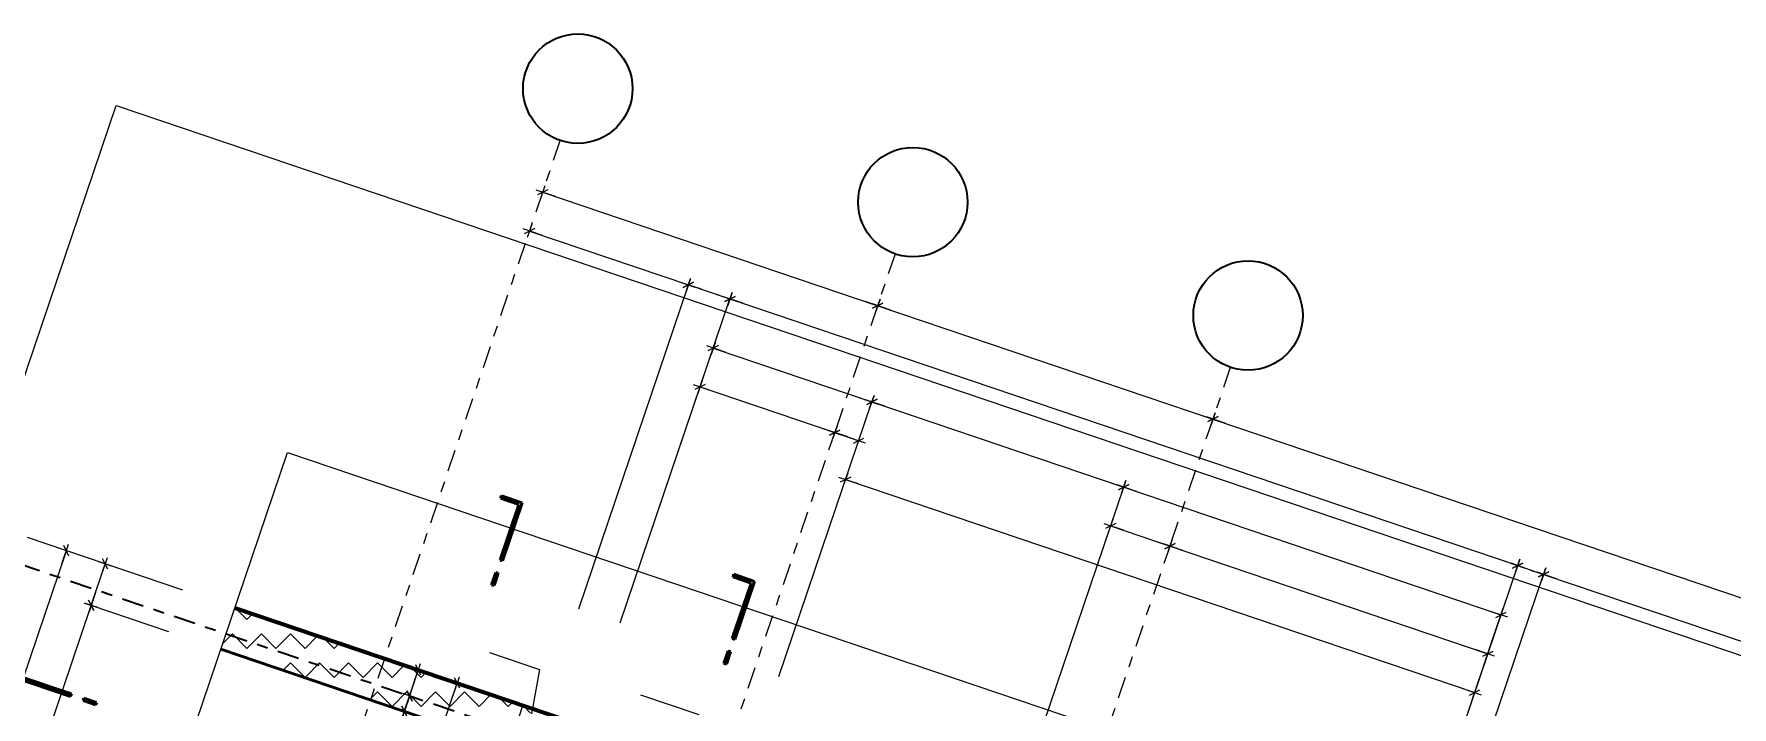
# Model space of a CAD drawing. Header units: metres. Extents: x 2661608 to 2661648.6, y 1209464.3 to 1209501.1.
# Drawn here: x 2661615.77 to 2661631.29, y 1209494.92 to 1209501.07 of the extents above; entities that cross this region are included whole.
import ezdxf

# ---------------------------------------------------------------- set-up
doc = ezdxf.new("R2010")
doc.units = ezdxf.units.M
for name, pattern in [('AUSGEZOGEN', [0]), ('GETRENNT2_S6', [0.3, 0.2, -0.1]), ('PHANTOM2_S8', [0.3, 0.2, -0.05, 0, -0.05]), ('STRICHLINIE_S4', [0.1, 0.05, -0.05])]:
    doc.linetypes.add(name, pattern=pattern)
for name, color, linetype, lineweight in [('TB_639', 7, 'AUSGEZOGEN', 25), ('TB_641', 7, 'AUSGEZOGEN', 25), ('TB_642', 7, 'AUSGEZOGEN', 25), ('TB_643', 7, 'AUSGEZOGEN', 25), ('TB_646', 7, 'AUSGEZOGEN', 25), ('TB_649', 7, 'AUSGEZOGEN', 25), ('TB_651', 7, 'AUSGEZOGEN', 25)]:
    doc.layers.add(name, color=color, linetype=linetype, lineweight=lineweight)

msp = doc.modelspace()

# ---------------------------------------------------------------- linework, layer by layer
at = {"color": 0, "linetype": 'ByBlock', "lineweight": -2}
for p, q in [((2661620.539, 1209499.584), (2661620.361, 1209499.644)), ((2661620.468, 1209499.647), (2661620.373, 1209499.6)), ((2661620.44, 1209499.683), (2661620.4, 1209499.565)), ((2661620.418, 1209499.229), (2661620.241, 1209499.289)), ((2661620.348, 1209499.292), (2661620.252, 1209499.245)), ((2661620.32, 1209499.328), (2661620.28, 1209499.21)), ((2661621.634, 1209498.817), (2661621.812, 1209498.757)), ((2661621.871, 1209498.737), (2661621.693, 1209498.797)), ((2661621.705, 1209498.754), (2661621.8, 1209498.801)), ((2661621.8, 1209498.801), (2661621.705, 1209498.754)), ((2661621.732, 1209498.718), (2661621.772, 1209498.836)), ((2661621.772, 1209498.836), (2661621.732, 1209498.718)), ((2661622.013, 1209498.689), (2661622.19, 1209498.629)), ((2661622.25, 1209498.609), (2661622.072, 1209498.669)), ((2661622.084, 1209498.625), (2661622.179, 1209498.672)), ((2661622.179, 1209498.672), (2661622.084, 1209498.625)), ((2661622.111, 1209498.59), (2661622.151, 1209498.708)), ((2661622.151, 1209498.708), (2661622.111, 1209498.59)), ((2661623.364, 1209498.627), (2661623.542, 1209498.567)), ((2661623.463, 1209498.528), (2661623.503, 1209498.646)), ((2661623.503, 1209498.646), (2661623.463, 1209498.528)), ((2661623.601, 1209498.547), (2661623.424, 1209498.607)), ((2661623.435, 1209498.564), (2661623.53, 1209498.611)), ((2661623.53, 1209498.611), (2661623.435, 1209498.564)), ((2661622.097, 1209498.159), (2661621.92, 1209498.219)), ((2661622.026, 1209498.222), (2661621.931, 1209498.175)), ((2661621.999, 1209498.258), (2661621.959, 1209498.14)), ((2661621.977, 1209497.804), (2661621.799, 1209497.864)), ((2661621.906, 1209497.867), (2661621.811, 1209497.82)), ((2661621.879, 1209497.903), (2661621.839, 1209497.784)), ((2661623.31, 1209497.748), (2661623.487, 1209497.688)), ((2661623.546, 1209497.668), (2661623.369, 1209497.728)), ((2661623.381, 1209497.685), (2661623.476, 1209497.732)), ((2661623.476, 1209497.732), (2661623.381, 1209497.685)), ((2661623.408, 1209497.649), (2661623.448, 1209497.767)), ((2661623.448, 1209497.767), (2661623.408, 1209497.649)), ((2661626.427, 1209497.59), (2661626.605, 1209497.53)), ((2661626.664, 1209497.51), (2661626.486, 1209497.57)), ((2661626.498, 1209497.527), (2661626.593, 1209497.574)), ((2661626.593, 1209497.574), (2661626.498, 1209497.527)), ((2661626.525, 1209497.491), (2661626.565, 1209497.609)), ((2661626.565, 1209497.609), (2661626.525, 1209497.491)), ((2661622.972, 1209497.467), (2661623.149, 1209497.407)), ((2661623.208, 1209497.387), (2661623.031, 1209497.447)), ((2661623.042, 1209497.403), (2661623.137, 1209497.45)), ((2661623.137, 1209497.45), (2661623.042, 1209497.403)), ((2661623.07, 1209497.368), (2661623.11, 1209497.486)), ((2661623.11, 1209497.486), (2661623.07, 1209497.368)), ((2661623.189, 1209497.393), (2661623.367, 1209497.333)), ((2661623.26, 1209497.329), (2661623.355, 1209497.376)), ((2661623.288, 1209497.294), (2661623.328, 1209497.412)), ((2661623.306, 1209496.958), (2661623.128, 1209497.018)), ((2661623.235, 1209497.021), (2661623.14, 1209496.974)), ((2661623.208, 1209497.057), (2661623.167, 1209496.939)), ((2661625.611, 1209496.969), (2661625.789, 1209496.909)), ((2661625.848, 1209496.889), (2661625.671, 1209496.949)), ((2661625.682, 1209496.905), (2661625.777, 1209496.952)), ((2661625.777, 1209496.952), (2661625.682, 1209496.905)), ((2661625.71, 1209496.87), (2661625.75, 1209496.988)), ((2661625.75, 1209496.988), (2661625.71, 1209496.87)), ((2661625.629, 1209496.633), (2661625.589, 1209496.514)), ((2661625.728, 1209496.534), (2661625.55, 1209496.594)), ((2661625.657, 1209496.597), (2661625.562, 1209496.55)), ((2661626.132, 1209496.331), (2661626.173, 1209496.449)), ((2661626.173, 1209496.449), (2661626.132, 1209496.331)), ((2661616.127, 1209496.327), (2661616.008, 1209496.367)), ((2661616.028, 1209496.228), (2661616.088, 1209496.406)), ((2661616.091, 1209496.299), (2661616.044, 1209496.394)), ((2661626.034, 1209496.43), (2661626.212, 1209496.37)), ((2661626.271, 1209496.35), (2661626.093, 1209496.41)), ((2661626.105, 1209496.366), (2661626.2, 1209496.413)), ((2661626.2, 1209496.413), (2661626.105, 1209496.366)), ((2661616.482, 1209496.206), (2661616.364, 1209496.246)), ((2661616.383, 1209496.108), (2661616.443, 1209496.286)), ((2661616.446, 1209496.179), (2661616.399, 1209496.274)), ((2661629.211, 1209496.252), (2661629.389, 1209496.191)), ((2661629.448, 1209496.171), (2661629.271, 1209496.232)), ((2661629.282, 1209496.188), (2661629.377, 1209496.235)), ((2661629.377, 1209496.235), (2661629.282, 1209496.188)), ((2661629.31, 1209496.152), (2661629.35, 1209496.271)), ((2661629.35, 1209496.271), (2661629.31, 1209496.152)), ((2661629.448, 1209496.171), (2661629.626, 1209496.111)), ((2661629.685, 1209496.091), (2661629.507, 1209496.151)), ((2661629.519, 1209496.108), (2661629.614, 1209496.155)), ((2661629.614, 1209496.155), (2661629.519, 1209496.108)), ((2661629.547, 1209496.072), (2661629.587, 1209496.191)), ((2661629.587, 1209496.191), (2661629.547, 1209496.072)), ((2661616.354, 1209495.827), (2661616.235, 1209495.868)), ((2661616.235, 1209495.868), (2661616.354, 1209495.827)), ((2661616.255, 1209495.729), (2661616.315, 1209495.907)), ((2661616.318, 1209495.8), (2661616.271, 1209495.895)), ((2661616.271, 1209495.895), (2661616.318, 1209495.8)), ((2661616.335, 1209495.966), (2661616.275, 1209495.788)), ((2661629.059, 1209495.802), (2661629.237, 1209495.742)), ((2661629.13, 1209495.738), (2661629.225, 1209495.785)), ((2661629.157, 1209495.702), (2661629.198, 1209495.821)), ((2661628.939, 1209495.446), (2661629.116, 1209495.386)), ((2661629.01, 1209495.383), (2661629.105, 1209495.43)), ((2661629.037, 1209495.347), (2661629.077, 1209495.466)), ((2661619.344, 1209495.237), (2661619.225, 1209495.278)), ((2661619.244, 1209495.139), (2661619.305, 1209495.317)), ((2661619.308, 1209495.21), (2661619.261, 1209495.305)), ((2661619.164, 1209494.902), (2661619.224, 1209495.08)), ((2661619.228, 1209494.973), (2661619.181, 1209495.068)), ((2661619.181, 1209495.068), (2661619.228, 1209494.973)), ((2661619.244, 1209495.139), (2661619.184, 1209494.962)), ((2661619.699, 1209495.117), (2661619.581, 1209495.157)), ((2661619.6, 1209495.019), (2661619.66, 1209495.196)), ((2661619.663, 1209495.09), (2661619.616, 1209495.185)), ((2661628.819, 1209495.091), (2661628.996, 1209495.031)), ((2661628.889, 1209495.028), (2661628.984, 1209495.075)), ((2661628.917, 1209494.992), (2661628.957, 1209495.11)), ((2661619.116, 1209494.76), (2661619.176, 1209494.938)), ((2661619.18, 1209494.831), (2661619.133, 1209494.926)), ((2661619.133, 1209494.926), (2661619.18, 1209494.831)), ((2661619.196, 1209494.997), (2661619.136, 1209494.819)), ((2661619.264, 1209495.001), (2661619.145, 1209495.041)), ((2661619.145, 1209495.041), (2661619.264, 1209495.001))]:
    msp.add_line(p, q, dxfattribs=at)
at = {"layer": 'TB_639', "color": 191, "linetype": 'AUSGEZOGEN', "lineweight": 13, "transparency": 33554687}
for p, q in [((2661611.132, 1209476.702), (2661618.088, 1209497.246)), ((2661618.088, 1209497.246), (2661645.381, 1209488.006))]:
    msp.add_line(p, q, dxfattribs=at)
at = {"layer": 'TB_641', "color": 7, "linetype": 'AUSGEZOGEN', "lineweight": 50, "transparency": 33554687}
for p, q in [((2661634.258, 1209490.188), (2661617.607, 1209495.826)), ((2661617.479, 1209495.447), (2661620.301, 1209494.491))]:
    msp.add_line(p, q, dxfattribs=at)
at = {"layer": 'TB_642', "color": 7, "linetype": 'AUSGEZOGEN', "lineweight": 70, "transparency": 33554687}
msp.add_line((2661617.607, 1209495.826), (2661644.9, 1209486.585), dxfattribs=at)
at = {"layer": 'TB_643', "color": 191, "linetype": 'AUSGEZOGEN', "lineweight": 13, "transparency": 33554687}
for p, q in [((2661607.962, 1209475.136), (2661616.522, 1209500.416)), ((2661616.522, 1209500.416), (2661648.551, 1209489.572))]:
    msp.add_line(p, q, dxfattribs=at)
at = {"layer": 'TB_643', "color": 7, "linetype": 'PHANTOM2_S8', "lineweight": 18, "transparency": 33554687}
for p, q in [((2661611.701, 1209473.87), (2661620.581, 1209500.098)), ((2661614.763, 1209472.833), (2661623.643, 1209499.061)), ((2661617.826, 1209471.796), (2661626.706, 1209498.024))]:
    msp.add_line(p, q, dxfattribs=at)
at = {"layer": 'TB_643', "color": 7, "linetype": 'PHANTOM2_S8', "lineweight": 35, "transparency": 33554687}
msp.add_line((2661615.159, 1209496.39), (2661647.188, 1209485.546), dxfattribs=at)
at = {"layer": 'TB_643', "color": 7, "linetype": 'AUSGEZOGEN', "lineweight": 35, "transparency": 33554687}
for centre in [(2661620.741, 1209500.571), (2661623.803, 1209499.534), (2661626.866, 1209498.497)]:
    msp.add_circle(centre, 0.5, dxfattribs=at)
at = {"layer": 'TB_646', "color": 7, "linetype": 'GETRENNT2_S6', "lineweight": 25, "transparency": 33554687}
for p, q in [((2661622.258, 1209494.251), (2661617.607, 1209495.826)), ((2661617.479, 1209495.447), (2661620.301, 1209494.491))]:
    msp.add_line(p, q, dxfattribs=at)
at = {"layer": 'TB_646', "color": 7, "linetype": 'AUSGEZOGEN', "lineweight": 18, "transparency": 33554687}
for p, q in [((2661617.718, 1209495.719), (2661617.615, 1209495.823)), ((2661617.718, 1209495.719), (2661617.769, 1209495.771)), ((2661617.496, 1209495.497), (2661617.586, 1209495.587)), ((2661617.718, 1209495.454), (2661617.586, 1209495.587)), ((2661617.718, 1209495.454), (2661617.851, 1209495.587)), ((2661617.983, 1209495.454), (2661617.851, 1209495.587)), ((2661617.983, 1209495.454), (2661618.116, 1209495.587)), ((2661618.249, 1209495.454), (2661618.116, 1209495.587)), ((2661618.249, 1209495.454), (2661618.364, 1209495.569)), ((2661618.514, 1209495.454), (2661618.417, 1209495.551)), ((2661618.514, 1209495.454), (2661618.562, 1209495.502)), ((2661617.85, 1209495.321), (2661617.851, 1209495.322)), ((2661617.852, 1209495.32), (2661617.851, 1209495.322)), ((2661618.048, 1209495.254), (2661618.116, 1209495.322)), ((2661618.249, 1209495.189), (2661618.116, 1209495.322)), ((2661618.249, 1209495.189), (2661618.381, 1209495.322)), ((2661618.514, 1209495.189), (2661618.381, 1209495.322)), ((2661618.514, 1209495.189), (2661618.646, 1209495.322)), ((2661618.779, 1209495.189), (2661618.646, 1209495.322)), ((2661618.779, 1209495.189), (2661618.911, 1209495.322)), ((2661619.044, 1209495.189), (2661618.911, 1209495.322)), ((2661619.044, 1209495.189), (2661619.156, 1209495.301)), ((2661619.309, 1209495.189), (2661619.218, 1209495.28)), ((2661619.309, 1209495.189), (2661619.354, 1209495.234)), ((2661618.642, 1209495.053), (2661618.646, 1209495.056)), ((2661618.654, 1209495.049), (2661618.646, 1209495.056)), ((2661618.841, 1209494.986), (2661618.911, 1209495.056)), ((2661619.044, 1209494.924), (2661618.911, 1209495.056)), ((2661619.044, 1209494.924), (2661619.177, 1209495.056)), ((2661619.309, 1209494.924), (2661619.177, 1209495.056)), ((2661619.309, 1209494.924), (2661619.442, 1209495.056)), ((2661619.574, 1209494.924), (2661619.442, 1209495.056)), ((2661619.574, 1209494.924), (2661619.707, 1209495.056)), ((2661619.84, 1209494.924), (2661619.707, 1209495.056)), ((2661619.84, 1209494.924), (2661619.948, 1209495.033)), ((2661620.105, 1209494.924), (2661620.02, 1209495.008)), ((2661620.105, 1209494.924), (2661620.147, 1209494.966))]:
    msp.add_line(p, q, dxfattribs=at)
at = {"layer": 'TB_649', "color": 7, "linetype": 'AUSGEZOGEN', "lineweight": 25, "transparency": 33554687}
for p, q in [((2661620.42, 1209499.624), (2661620.42, 1209499.624)), ((2661620.42, 1209499.624), (2661623.483, 1209498.587)), ((2661620.3, 1209499.269), (2661620.3, 1209499.269)), ((2661620.3, 1209499.269), (2661621.752, 1209498.777)), ((2661620.75, 1209495.817), (2661621.752, 1209498.777)), ((2661620.75, 1209495.817), (2661621.752, 1209498.777)), ((2661621.752, 1209498.777), (2661622.131, 1209498.649)), ((2661621.129, 1209495.689), (2661622.131, 1209498.649)), ((2661621.129, 1209495.689), (2661622.131, 1209498.649)), ((2661622.131, 1209498.649), (2661629.33, 1209496.211)), ((2661623.483, 1209498.587), (2661623.483, 1209498.587)), ((2661623.483, 1209498.587), (2661623.483, 1209498.587)), ((2661623.483, 1209498.587), (2661626.545, 1209497.55)), ((2661621.129, 1209495.689), (2661621.979, 1209498.199)), ((2661621.979, 1209498.199), (2661623.428, 1209497.708)), ((2661621.859, 1209497.844), (2661621.859, 1209497.844)), ((2661621.859, 1209497.844), (2661623.09, 1209497.427)), ((2661622.578, 1209495.198), (2661623.428, 1209497.708)), ((2661622.578, 1209495.198), (2661623.428, 1209497.708)), ((2661623.428, 1209497.708), (2661625.73, 1209496.929)), ((2661626.545, 1209497.55), (2661626.545, 1209497.55)), ((2661626.545, 1209497.55), (2661626.545, 1209497.55)), ((2661626.545, 1209497.55), (2661632.67, 1209495.476)), ((2661623.09, 1209497.427), (2661623.09, 1209497.427)), ((2661623.09, 1209497.427), (2661623.09, 1209497.427)), ((2661623.09, 1209497.427), (2661623.308, 1209497.353)), ((2661623.308, 1209497.353), (2661623.308, 1209497.353)), ((2661623.188, 1209496.998), (2661623.188, 1209496.998)), ((2661623.188, 1209496.998), (2661628.937, 1209495.051)), ((2661624.88, 1209494.419), (2661625.73, 1209496.929)), ((2661624.88, 1209494.419), (2661625.73, 1209496.929)), ((2661625.73, 1209496.929), (2661629.177, 1209495.762)), ((2661617.133, 1209495.986), (2661615.712, 1209496.467)), ((2661625.609, 1209496.574), (2661625.609, 1209496.574)), ((2661625.609, 1209496.574), (2661626.153, 1209496.39)), ((2661610.234, 1209479.117), (2661616.068, 1209496.347)), ((2661616.068, 1209496.347), (2661616.068, 1209496.347)), ((2661626.153, 1209496.39), (2661626.153, 1209496.39)), ((2661626.153, 1209496.39), (2661626.153, 1209496.39)), ((2661626.153, 1209496.39), (2661629.057, 1209495.406)), ((2661616.295, 1209495.848), (2661616.423, 1209496.226)), ((2661617.133, 1209495.986), (2661616.423, 1209496.226)), ((2661628.328, 1209493.252), (2661629.33, 1209496.211)), ((2661628.328, 1209493.252), (2661629.33, 1209496.211)), ((2661629.33, 1209496.211), (2661629.567, 1209496.131)), ((2661628.564, 1209493.171), (2661629.567, 1209496.131)), ((2661628.564, 1209493.171), (2661629.567, 1209496.131)), ((2661629.567, 1209496.131), (2661632.361, 1209495.185)), ((2661615.012, 1209492.059), (2661616.295, 1209495.848)), ((2661617.005, 1209495.607), (2661616.295, 1209495.848)), ((2661617.005, 1209495.607), (2661616.295, 1209495.848)), ((2661628.328, 1209493.252), (2661629.177, 1209495.762)), ((2661629.057, 1209495.406), (2661629.057, 1209495.406)), ((2661619.204, 1209495.021), (2661619.285, 1209495.258)), ((2661619.285, 1209495.258), (2661619.285, 1209495.258)), ((2661619.511, 1209494.758), (2661619.64, 1209495.137)), ((2661619.64, 1209495.137), (2661619.64, 1209495.137)), ((2661628.937, 1209495.051), (2661628.937, 1209495.051)), ((2661619.156, 1209494.879), (2661619.204, 1209495.021)), ((2661619.204, 1209495.021), (2661619.204, 1209495.021)), ((2661619.204, 1209495.021), (2661619.204, 1209495.021))]:
    msp.add_line(p, q, dxfattribs=at)
at = {"layer": 'TB_649', "color": 7, "linetype": 'AUSGEZOGEN', "lineweight": 50, "transparency": 33554687}
for p, q in [((2661620.203, 1209496.771), (2661620.031, 1209496.263)), ((2661620.044, 1209496.85), (2661620.036, 1209496.827)), ((2661620.036, 1209496.827), (2661620.203, 1209496.771)), ((2661620.044, 1209496.85), (2661620.234, 1209496.786)), ((2661620.234, 1209496.786), (2661620.054, 1209496.255)), ((2661619.993, 1209496.149), (2661619.954, 1209496.036)), ((2661620.015, 1209496.142), (2661619.977, 1209496.028)), ((2661620.015, 1209496.142), (2661619.993, 1209496.149)), ((2661620.031, 1209496.263), (2661620.054, 1209496.255)), ((2661619.954, 1209496.036), (2661619.977, 1209496.028)), ((2661622.325, 1209496.052), (2661622.153, 1209495.545)), ((2661622.166, 1209496.132), (2661622.158, 1209496.109)), ((2661622.158, 1209496.109), (2661622.325, 1209496.052)), ((2661622.166, 1209496.132), (2661622.355, 1209496.067)), ((2661622.355, 1209496.067), (2661622.176, 1209495.537)), ((2661622.153, 1209495.545), (2661622.176, 1209495.537)), ((2661622.115, 1209495.431), (2661622.076, 1209495.317)), ((2661622.137, 1209495.423), (2661622.099, 1209495.31)), ((2661622.137, 1209495.423), (2661622.115, 1209495.431)), ((2661615.607, 1209495.21), (2661616.115, 1209495.038)), ((2661622.076, 1209495.317), (2661622.099, 1209495.31)), ((2661615.577, 1209495.195), (2661616.107, 1209495.016)), ((2661616.115, 1209495.038), (2661616.107, 1209495.016)), ((2661616.221, 1209494.977), (2661616.229, 1209495)), ((2661616.221, 1209494.977), (2661616.335, 1209494.939)), ((2661616.229, 1209495), (2661616.342, 1209494.961)), ((2661616.342, 1209494.961), (2661616.335, 1209494.939))]:
    msp.add_line(p, q, dxfattribs=at)
at = {"layer": 'TB_649', "color": 7, "linetype": 'AUSGEZOGEN', "lineweight": 18, "transparency": 33554687}
msp.add_line((2661621.313, 1209495.031), (2661621.848, 1209494.849), dxfattribs=at)
at = {"layer": 'TB_651', "color": 7, "linetype": 'AUSGEZOGEN', "lineweight": 18, "transparency": 33554687}
for p, q in [((2661619.935, 1209495.417), (2661620.39, 1209495.263)), ((2661620.39, 1209495.263), (2661620.319, 1209494.855))]:
    msp.add_line(p, q, dxfattribs=at)
at = {"layer": 'TB_651', "color": 7, "linetype": 'STRICHLINIE_S4', "lineweight": 25, "transparency": 33554687}
for p, q in [((2661620.208, 1209494.839), (2661620.24, 1209494.934)), ((2661620.24, 1209494.934), (2661620.397, 1209494.775))]:
    msp.add_line(p, q, dxfattribs=at)

doc.saveas('drawing.dxf')
